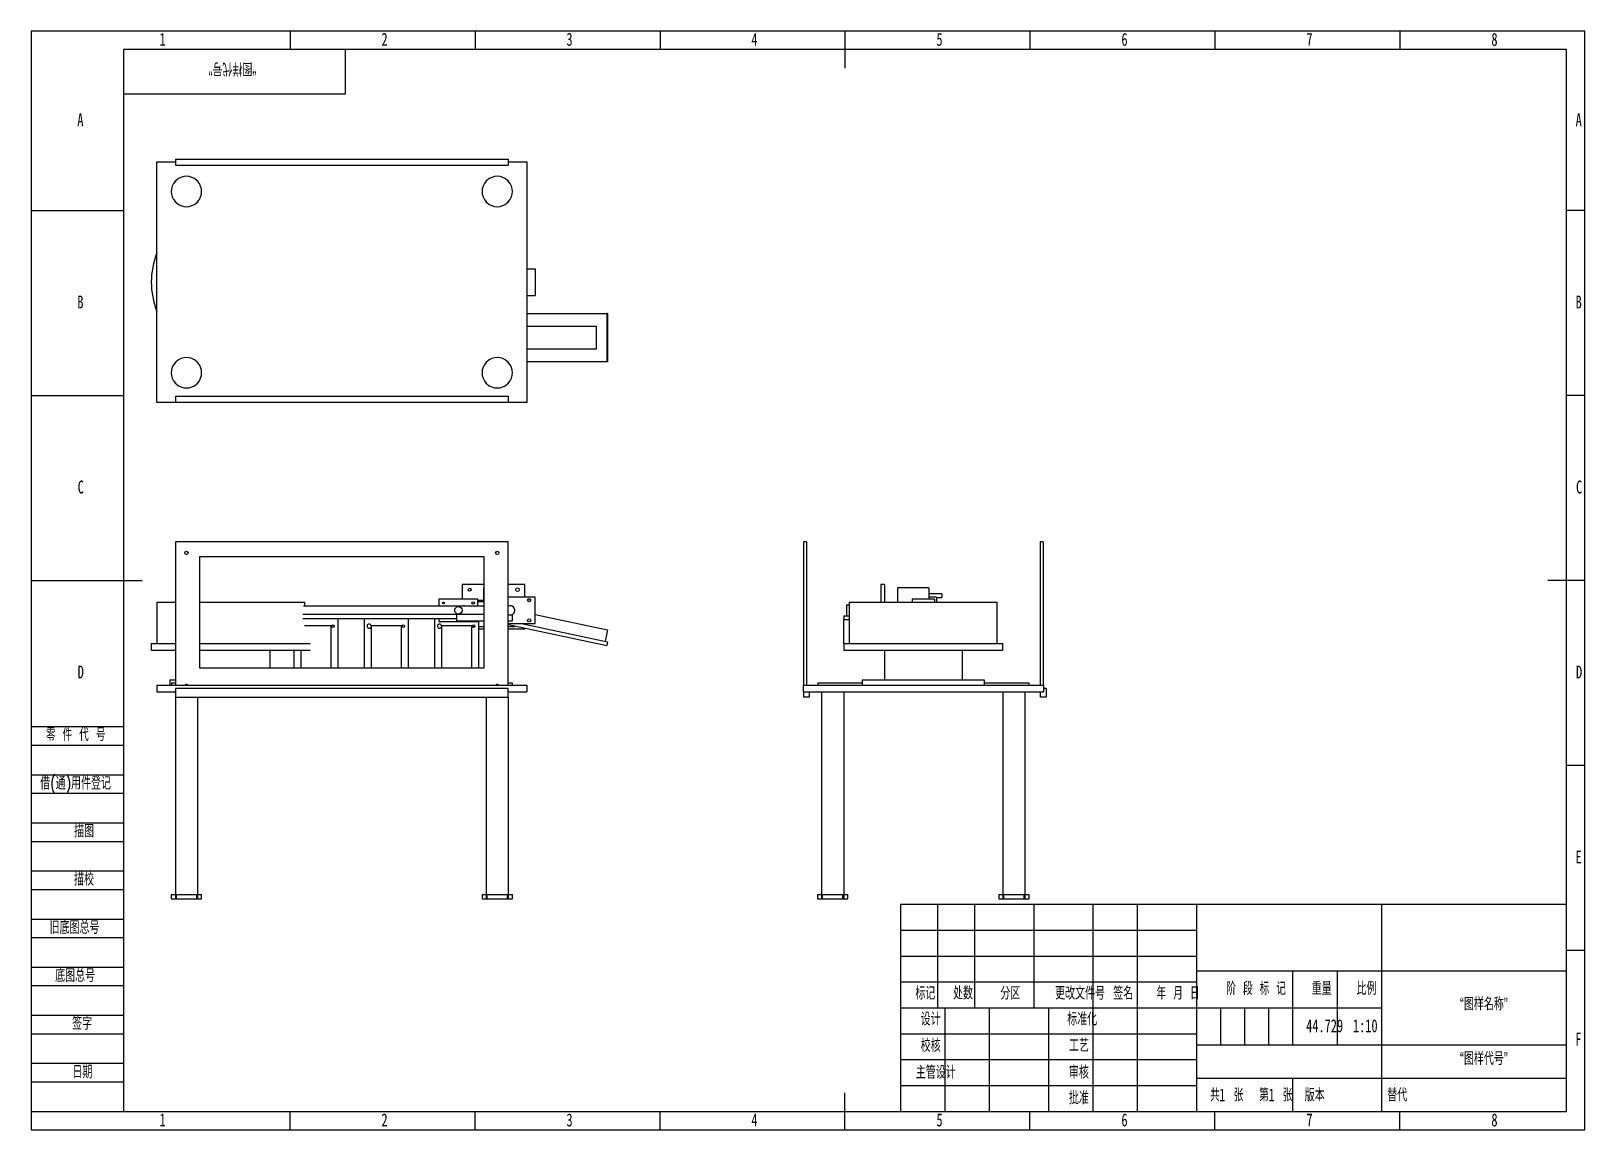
# Model space of a CAD drawing. Header units: millimetres. Extents: x 0 to 420, y 0 to 297.
import ezdxf

# ---------------------------------------------------------------- set-up
doc = ezdxf.new("R2010")
doc.units = ezdxf.units.MM
for name, color, linetype in [('10', 7, 'Continuous'), ('5', 7, 'Continuous'), ('9', 7, 'Continuous'), ('SLD-0', 7, 'Continuous')]:
    doc.layers.add(name, color=color, linetype=linetype)
doc.styles.add('SLDTEXTSTYLE0', font='TXT', dxfattribs={"width": 0.7, "bigfont": 'bigfont'})
doc.styles.add('SLDTEXTSTYLE1', font='TXT', dxfattribs={"width": 0.62, "bigfont": 'bigfont'})
doc.styles.add('SLDTEXTSTYLE2', font='TXT', dxfattribs={"width": 0.614286, "bigfont": 'bigfont'})
doc.styles.add('SLDTEXTSTYLE3', font='TXT', dxfattribs={"width": 0.6, "bigfont": 'bigfont'})
doc.styles.add('SLDTEXTSTYLE4', font='TXT', dxfattribs={"width": 0.7})

msp = doc.modelspace()

# ---------------------------------------------------------------- linework, layer by layer
at = {"color": 7, "linetype": 'Continuous', "lineweight": 25}
for p, q in [((34, 196.64), (34, 261.64)), ((34, 261.64), (39, 261.64)), ((39, 262.34), (39, 260.74)), ((39, 262.34), (129, 262.34)), ((39, 260.74), (129, 260.74)), ((129, 262.34), (129, 260.74)), ((129, 261.64), (134, 261.64)), ((134, 261.64), (134, 196.64)), ((39, 256.43), (39, 256.64)), ((39, 256.64), (39.2, 256.64)), ((44.79, 256.64), (45, 256.64)), ((45, 256.64), (45, 256.43)), ((123, 256.43), (123, 256.64)), ((123, 256.64), (123.2, 256.64)), ((128.79, 256.64), (129, 256.64)), ((129, 256.64), (129, 256.43)), ((39, 250.64), (39, 250.85)), ((39.2, 250.64), (39, 250.64)), ((45, 250.64), (44.79, 250.64)), ((45, 250.85), (45, 250.64)), ((123, 250.64), (123, 250.85)), ((123.2, 250.64), (123, 250.64)), ((129, 250.64), (128.79, 250.64)), ((129, 250.85), (129, 250.64)), ((134, 232.74), (136.25, 232.74)), ((136.25, 232.74), (136.25, 225.54)), ((134, 225.54), (136.25, 225.54)), ((134, 220.64), (155.63, 220.64)), ((155.84, 220.64), (155.63, 220.64)), ((155.63, 220.64), (155.63, 207.64)), ((155.84, 220.64), (155.84, 207.64)), ((155.84, 219.84), (155.84, 218.84)), ((155.84, 219.84), (155.84, 219.84)), ((155.84, 218.84), (155.84, 218.84)), ((134, 217.24), (152.74, 217.24)), ((152.74, 217.24), (152.74, 211.04)), ((152.74, 211.04), (134, 211.04)), ((39, 207.43), (39, 207.64)), ((39, 207.64), (39.2, 207.64)), ((44.79, 207.64), (45, 207.64)), ((45, 207.64), (45, 207.43)), ((123, 207.43), (123, 207.64)), ((123, 207.64), (123.2, 207.64)), ((128.79, 207.64), (129, 207.64)), ((129, 207.64), (129, 207.43)), ((155.63, 207.64), (134, 207.64)), ((155.84, 207.64), (155.63, 207.64)), ((155.84, 209.44), (155.84, 208.44)), ((155.84, 209.44), (155.84, 209.44)), ((155.84, 208.44), (155.84, 208.44)), ((39, 201.64), (39, 201.85)), ((39.2, 201.64), (39, 201.64)), ((45, 201.64), (44.79, 201.64)), ((45, 201.85), (45, 201.64)), ((123, 201.64), (123, 201.85)), ((123.2, 201.64), (123, 201.64)), ((129, 201.64), (128.79, 201.64)), ((129, 201.85), (129, 201.64)), ((39, 198.34), (39, 196.74)), ((39, 198.34), (129, 198.34)), ((129, 198.34), (129, 196.74)), ((134, 196.64), (34, 196.64)), ((39, 196.74), (129, 196.74)), ((129, 158.94), (39, 158.94)), ((39, 158.94), (39, 120.24)), ((129, 120.24), (129, 158.94)), ((208.75, 158.94), (208.75, 120.24)), ((209.55, 158.94), (208.75, 158.94)), ((209.55, 158.94), (209.55, 120.24)), ((273.55, 158.94), (272.75, 158.94)), ((272.75, 158.94), (272.75, 120.24)), ((273.55, 158.94), (273.55, 120.24)), ((122.5, 154.94), (45.5, 154.94)), ((45.5, 154.94), (45.5, 124.94)), ((122.5, 124.94), (122.5, 154.94)), ((122.5, 147.44), (116.5, 147.44)), ((116.5, 147.44), (116.5, 143.44)), ((133.5, 147.44), (129, 147.44)), ((133.5, 144.04), (133.5, 147.44)), ((230.65, 147.44), (229.65, 147.44)), ((229.65, 147.44), (229.65, 142.64)), ((230.65, 147.44), (230.65, 142.64)), ((120.75, 143.44), (110.25, 143.44)), ((110.25, 143.44), (110.25, 141.64)), ((120.75, 141.83), (120.75, 143.44)), ((120.75, 143.21), (122.5, 143.21)), ((120.75, 142.82), (122.5, 142.82)), ((122.25, 146.54), (122.25, 143.21)), ((122.5, 146.54), (122.25, 146.54)), ((136.25, 144.04), (129, 144.04)), ((136.25, 136.84), (136.25, 144.04)), ((234.15, 146.54), (234.15, 142.64)), ((242.65, 146.54), (234.15, 146.54)), ((238.15, 143.44), (238.15, 142.64)), ((244.15, 143.44), (238.15, 143.44)), ((242.65, 146.54), (242.65, 143.44)), ((246.15, 144.94), (242.65, 144.94)), ((244.75, 144.04), (242.65, 144.04)), ((244.15, 143.44), (244.15, 142.64)), ((244.75, 144.04), (244.75, 142.64)), ((244.75, 143.94), (246.15, 143.94)), ((246.15, 144.94), (246.15, 143.94)), ((34, 142.64), (34, 131.44)), ((34, 142.64), (39, 142.64)), ((45.5, 142.64), (54, 142.64)), ((54, 142.64), (74, 142.64)), ((73.41, 139.44), (115, 139.44)), ((73.62, 141.64), (122.5, 141.64)), ((74, 141.64), (74, 142.64)), ((115, 139.44), (122.5, 139.44)), ((115, 139.44), (115, 137.64)), ((117, 141.83), (117, 141.64)), ((130, 139.29), (130, 137.64)), ((136.25, 139.32), (155.84, 135.16)), ((219.65, 138.95), (221.15, 138.95)), ((219.65, 138.95), (219.65, 137.97)), ((220.45, 141.94), (221.15, 141.94)), ((220.45, 141.94), (220.45, 138.95)), ((221.15, 142.64), (221.15, 131.44)), ((221.15, 142.64), (261.15, 142.64)), ((261.15, 131.44), (261.15, 142.64)), ((73.41, 138.24), (115, 138.24)), ((81.1, 136.24), (73.95, 136.24)), ((81.1, 124.94), (81.1, 136.24)), ((83, 124.94), (83, 138.24)), ((90, 138.24), (90, 124.94)), ((91.9, 136.24), (91.9, 124.94)), ((100.1, 136.24), (91.9, 136.24)), ((100.1, 124.94), (100.1, 136.24)), ((102, 124.94), (102, 138.24)), ((109, 138.24), (109, 124.94)), ((110.25, 138.24), (110.25, 137.44)), ((110.25, 137.44), (120.75, 137.44)), ((110.9, 136.24), (110.9, 124.94)), ((119.1, 136.24), (110.9, 136.24)), ((115, 137.64), (122.5, 137.64)), ((119.1, 124.94), (119.1, 136.24)), ((119.3, 136.04), (119.93, 136.04)), ((120.75, 137.44), (120.75, 137.64)), ((121, 124.94), (121, 137.64)), ((121, 136.04), (122.5, 136.04)), ((121, 135.44), (122.5, 135.44)), ((129, 137.64), (130, 137.64)), ((129, 136.84), (136.25, 136.84)), ((129, 136.57), (155.63, 130.91)), ((129, 136.04), (130.75, 136.04)), ((129, 135.44), (133.5, 135.44)), ((130.75, 136.04), (130.75, 136.19)), ((132.52, 136.84), (155.84, 131.88)), ((133.5, 135.44), (133.5, 135.61)), ((155.84, 135.16), (155.17, 132.03)), ((219.65, 137.97), (221.15, 137.97)), ((219.65, 131.44), (219.65, 137.97)), ((32.5, 131.44), (32.5, 129.64)), ((32.5, 131.44), (39, 131.44)), ((45.5, 131.44), (54, 131.44)), ((54, 131.44), (75.45, 131.44)), ((155.84, 131.88), (155.63, 130.91)), ((219.65, 131.44), (219.65, 129.64)), ((219.65, 131.44), (262.65, 131.44)), ((262.65, 129.64), (262.65, 131.44)), ((32.5, 129.64), (39, 129.64)), ((45.5, 129.64), (54, 129.64)), ((54, 129.64), (75.45, 129.64)), ((64.5, 129.64), (64.5, 124.94)), ((71, 129.64), (71, 124.94)), ((72.9, 129.64), (72.9, 124.94)), ((219.65, 129.64), (262.65, 129.64)), ((230.65, 129.64), (230.65, 121.64)), ((251.65, 129.64), (251.65, 121.64)), ((45.5, 124.94), (122.5, 124.94)), ((34, 120.24), (34, 118.44)), ((34, 120.24), (134, 120.24)), ((34, 118.44), (39, 118.44)), ((37.5, 121.64), (37.5, 120.24)), ((37.5, 121.64), (39, 121.64)), ((38, 120.84), (39, 120.84)), ((38, 120.84), (38, 120.24)), ((129, 119.34), (39, 119.34)), ((39, 119.34), (39, 116.94)), ((129, 120.84), (130, 120.84)), ((129, 116.94), (129, 119.34)), ((129, 118.44), (134, 118.44)), ((130, 120.84), (130, 120.24)), ((134, 120.24), (134, 118.44)), ((208.65, 120.24), (208.65, 118.44)), ((208.65, 120.24), (273.65, 120.24)), ((208.65, 118.44), (273.65, 118.44)), ((208.75, 118.44), (208.75, 116.94)), ((210.35, 118.44), (210.35, 116.94)), ((212.65, 120.84), (224.65, 120.84)), ((212.65, 120.84), (212.65, 120.24)), ((213.65, 118.44), (213.65, 62.44)), ((219.65, 118.44), (219.65, 62.44)), ((224.65, 121.64), (257.65, 121.64)), ((224.65, 121.64), (224.65, 120.24)), ((257.65, 121.64), (257.65, 120.24)), ((257.65, 120.84), (269.65, 120.84)), ((262.65, 118.44), (262.65, 62.44)), ((268.65, 118.44), (268.65, 62.44)), ((269.65, 120.84), (269.65, 120.24)), ((272.75, 118.44), (272.75, 116.94)), ((273.65, 120.24), (273.65, 118.44)), ((274.35, 119.34), (273.65, 119.34)), ((274.35, 119.34), (274.35, 116.94)), ((39, 116.94), (129, 116.94)), ((39, 116.94), (39, 62.44)), ((45, 116.94), (45, 62.44)), ((123, 116.94), (123, 62.44)), ((129, 116.94), (129, 62.44)), ((210.35, 116.94), (208.75, 116.94)), ((274.35, 116.94), (272.75, 116.94)), ((37.9, 63.64), (37.9, 62.44)), ((37.9, 63.64), (39, 63.64)), ((39.2, 63.64), (39.2, 62.44)), ((39.2, 63.64), (44.79, 63.64)), ((44.79, 62.44), (44.79, 63.64)), ((45, 63.64), (46.1, 63.64)), ((46.1, 62.44), (46.1, 63.64)), ((121.9, 63.64), (121.9, 62.44)), ((121.9, 63.64), (123, 63.64)), ((123.2, 63.64), (123.2, 62.44)), ((123.2, 63.64), (128.79, 63.64)), ((128.79, 62.44), (128.79, 63.64)), ((129, 63.64), (130.1, 63.64)), ((130.1, 62.44), (130.1, 63.64)), ((212.55, 63.64), (212.55, 62.44)), ((212.55, 63.64), (213.65, 63.64)), ((213.86, 63.64), (213.86, 62.44)), ((213.86, 63.64), (219.44, 63.64)), ((219.44, 62.44), (219.44, 63.64)), ((219.65, 63.64), (220.75, 63.64)), ((220.75, 62.44), (220.75, 63.64)), ((261.55, 63.64), (261.55, 62.44)), ((261.55, 63.64), (262.65, 63.64)), ((262.86, 63.64), (262.86, 62.44)), ((262.86, 63.64), (268.44, 63.64)), ((268.44, 62.44), (268.44, 63.64)), ((268.65, 63.64), (269.75, 63.64)), ((269.75, 62.44), (269.75, 63.64)), ((37.9, 62.44), (39, 62.44)), ((39, 62.44), (39.2, 62.44)), ((39.2, 62.44), (44.79, 62.44)), ((44.79, 62.44), (45, 62.44)), ((45, 62.44), (46.1, 62.44)), ((121.9, 62.44), (123, 62.44)), ((123, 62.44), (123.2, 62.44)), ((123.2, 62.44), (128.79, 62.44)), ((128.79, 62.44), (129, 62.44)), ((129, 62.44), (130.1, 62.44)), ((212.55, 62.44), (213.65, 62.44)), ((213.65, 62.44), (213.86, 62.44)), ((213.86, 62.44), (219.44, 62.44)), ((219.44, 62.44), (219.65, 62.44)), ((219.65, 62.44), (220.75, 62.44)), ((261.55, 62.44), (262.65, 62.44)), ((262.65, 62.44), (262.86, 62.44)), ((262.86, 62.44), (268.44, 62.44)), ((268.44, 62.44), (268.65, 62.44)), ((268.65, 62.44), (269.75, 62.44))]:
    msp.add_line(p, q, dxfattribs=at)
at = {"color": 7, "linetype": 'Continuous', "lineweight": 25, "flags": 128}
for points in [[(111.35, 138.24), (111.4, 138.21), (111.5, 138.19)], [(111.5, 138.19), (111.59, 138.21), (111.65, 138.24)]]:
    msp.add_lwpolyline(points, dxfattribs=at)
at = {"color": 7, "linetype": 'Continuous', "lineweight": 25}
for centre, radius in [((42, 155.94), 0.45), ((126, 155.94), 0.45), ((118.54, 146), 0.408), ((131.46, 146), 0.492), ((134.63, 143.17), 0.422), ((111.5, 142.44), 0.248), ((115.5, 140.44), 1), ((119.5, 142.44), 0.325), ((81.61, 136.16), 0.335), ((100.61, 136.16), 0.335), ((119.61, 136.16), 0.335), ((134.63, 137.71), 0.422)]:
    msp.add_circle(centre, radius, dxfattribs=at)
for centre, radius, start, end in [((42, 253.64), 4.1, 137.0297, 222.9703), ((42, 253.64), 4.1, 47.0297, 132.9703), ((42, 253.64), 4.1, 317.0297, 42.9703), ((126, 253.64), 4.1, 137.0297, 222.9703), ((126, 253.64), 4.1, 47.0297, 132.9703), ((126, 253.64), 4.1, 317.0297, 42.9703), ((42, 253.64), 4.1, 227.0297, 312.9703), ((126, 253.64), 4.1, 227.0297, 312.9703), ((54, 229.14), 21.5, 158.4711, 201.5289), ((42, 204.64), 4.1, 137.0297, 222.9703), ((42, 204.64), 4.1, 47.0297, 132.9703), ((42, 204.64), 4.1, 317.0297, 42.9703), ((126, 204.64), 4.1, 137.0297, 222.9703), ((126, 204.64), 4.1, 47.0297, 132.9703), ((126, 204.64), 4.1, 317.0297, 42.9703), ((42, 204.64), 4.1, 227.0297, 312.9703), ((126, 204.64), 4.1, 227.0297, 312.9703), ((129.5, 140.44), 1.25, 270, 113.5782), ((129.5, 140.44), 1.25, 246.4218, 270), ((91.38, 136.16), 0.565, 7.8196, 335.7225), ((110.38, 136.16), 0.565, 7.8196, 335.7225), ((42, 119.94), 0.45, 41.8103, 138.1897), ((126, 119.94), 0.45, 41.8103, 138.1897)]:
    msp.add_arc(centre, radius, start, end, dxfattribs=at)
at = {"layer": '10', "color": 7}
for p, q in [((0, 109), (25, 109)), ((0, 104), (25, 104)), ((0, 96), (25, 96)), ((0, 91), (25, 91)), ((0, 83), (25, 83)), ((0, 78), (25, 78)), ((0, 70), (25, 70)), ((0, 65), (25, 65)), ((0, 57), (25, 57)), ((0, 52), (25, 52)), ((235, 54), (315, 54)), ((235, 47), (315, 47)), ((0, 44), (25, 44)), ((0, 39), (25, 39)), ((0, 31), (25, 31)), ((0, 26), (25, 26)), ((0, 18), (25, 18)), ((0, 13), (25, 13))]:
    msp.add_line(p, q, dxfattribs=at)
at = {"layer": '10', "color": 7, "lineweight": 25}
for p, q in [((245, 61), (245, 33)), ((255, 61), (255, 33)), ((271, 61), (271, 33)), ((287, 61), (287, 5)), ((299, 61), (299, 5)), ((315, 61), (315, 5)), ((365, 61), (365, 33)), ((315, 43), (415, 43)), ((340.99, 43), (340.99, 23)), ((353, 43), (353, 23)), ((235, 40), (315, 40)), ((235, 33), (365, 33)), ((247, 33), (247, 5)), ((259, 33), (259, 5)), ((275, 33), (275, 5)), ((365, 33), (365, 5)), ((235, 26), (315, 26)), ((315, 23), (415, 23)), ((235, 19), (315, 19)), ((315, 14), (415, 14)), ((235, 12), (315, 12))]:
    msp.add_line(p, q, dxfattribs=at)
at = {"layer": '5'}
for p, q in [((70, 297), (70, 292)), ((120, 297), (120, 292)), ((170, 297), (170, 292)), ((270, 297), (270, 292)), ((320, 297), (320, 292)), ((370, 297), (370, 292)), ((0, 248.5), (25, 248.5)), ((420, 248.5), (415, 248.5)), ((0, 198.5), (25, 198.5)), ((420, 198.5), (415, 198.5)), ((420, 98.5), (415, 98.5)), ((420, 48.5), (415, 48.5)), ((70, 0), (70, 5)), ((120, 0), (120, 5)), ((170, 0), (170, 5)), ((270, 0), (270, 5)), ((320, 0), (320, 5)), ((370, 0), (370, 5))]:
    msp.add_line(p, q, dxfattribs=at)
at = {"layer": '5', "lineweight": 25}
for p, q in [((220, 297), (220, 287)), ((0, 148.5), (30, 148.5)), ((420, 148.5), (410, 148.5)), ((220, 0), (220, 10))]:
    msp.add_line(p, q, dxfattribs=at)
at = {"layer": '5', "color": 7, "lineweight": 25}
for p, q in [((415, 292), (25, 292)), ((25, 292), (25, 5)), ((85, 280), (85, 292)), ((415, 5), (415, 292)), ((25, 280), (85, 280)), ((235, 61), (415, 61)), ((235, 61), (235, 5)), ((0, 5), (415, 5))]:
    msp.add_line(p, q, dxfattribs=at)
at = {"layer": '9', "color": 7}
for p, q in [((420, 297), (0, 297)), ((0, 297), (0, 0)), ((420, 148.5), (420, 297)), ((420, 0), (420, 148.5)), ((0, 0), (420, 0))]:
    msp.add_line(p, q, dxfattribs=at)
at = {"layer": 'SLD-0'}
for p, q in [((321.5, 33), (321.5, 23)), ((328, 33), (328, 23)), ((334.5, 33), (334.5, 23))]:
    msp.add_line(p, q, dxfattribs=at)
at = {"layer": 'SLD-0', "lineweight": 25}
msp.add_line((340.99, 14), (340.99, 5), dxfattribs=at)

# ---------------------------------------------------------------- texts
at = {"layer": '10', "char_height": 3.5}
for s, insert, attachment_point, style in [('1', (35.54, 296.52), 2, 'SLDTEXTSTYLE4'), ('2', (95.54, 296.52), 2, 'SLDTEXTSTYLE4'), ('3', (145.54, 296.52), 2, 'SLDTEXTSTYLE4'), ('4', (195.54, 296.52), 2, 'SLDTEXTSTYLE4'), ('5', (245.54, 296.52), 2, 'SLDTEXTSTYLE4'), ('6', (295.55, 296.52), 2, 'SLDTEXTSTYLE4'), ('7', (345.55, 296.52), 2, 'SLDTEXTSTYLE4'), ('8', (395.55, 296.52), 2, 'SLDTEXTSTYLE4'), ('A', (13.32, 274.77), 2, 'SLDTEXTSTYLE4'), ('A', (418.32, 274.77), 2, 'SLDTEXTSTYLE4'), ('B', (13.32, 225.52), 2, 'SLDTEXTSTYLE4'), ('B', (418.32, 225.52), 2, 'SLDTEXTSTYLE4'), ('C', (13.43, 175.52), 2, 'SLDTEXTSTYLE4'), ('C', (418.43, 175.52), 2, 'SLDTEXTSTYLE4'), ('D', (13.43, 125.52), 2, 'SLDTEXTSTYLE4'), ('D', (418.43, 125.52), 2, 'SLDTEXTSTYLE4'), ('E', (418.32, 75.52), 2, 'SLDTEXTSTYLE4'), ('“图样名称”', (392.69, 35.79), 2, 'SLDTEXTSTYLE0'), ('44.729', (349.64, 29.9), 2, 'SLDTEXTSTYLE4'), ('1:10', (360.63, 29.9), 2, 'SLDTEXTSTYLE4'), ('F', (418.22, 26.27), 2, 'SLDTEXTSTYLE4'), ('“图样代号”', (392.69, 21.05), 2, 'SLDTEXTSTYLE0'), ('1', (321.14, 11.2), 1, 'SLDTEXTSTYLE4'), ('1', (334.48, 11.2), 1, 'SLDTEXTSTYLE4'), ('1', (35.54, 4.45), 2, 'SLDTEXTSTYLE4'), ('2', (95.54, 4.45), 2, 'SLDTEXTSTYLE4'), ('3', (145.54, 4.45), 2, 'SLDTEXTSTYLE4'), ('4', (195.54, 4.45), 2, 'SLDTEXTSTYLE4'), ('5', (245.54, 4.45), 2, 'SLDTEXTSTYLE4'), ('6', (295.55, 4.45), 2, 'SLDTEXTSTYLE4'), ('7', (345.55, 4.45), 2, 'SLDTEXTSTYLE4'), ('8', (395.55, 4.45), 2, 'SLDTEXTSTYLE4')]:
    msp.add_mtext(s, dxfattribs=dict(at, insert=insert, attachment_point=attachment_point, style=style))
at = {"layer": '10', "color": 7, "char_height": 3.5}
for s, insert, attachment_point, style in [('零 件 代 号', (4.02, 108.59), 1, 'SLDTEXTSTYLE2'), ('借(通)用件登记', (2.47, 95.5), 1, 'SLDTEXTSTYLE0'), ('描图', (14.33, 82.55), 2, 'SLDTEXTSTYLE0'), ('描校', (14.3, 69.52), 2, 'SLDTEXTSTYLE0'), ('旧底图总号', (5, 56.49), 1, 'SLDTEXTSTYLE0'), ('底图总号', (6.5, 43.49), 1, 'SLDTEXTSTYLE0'), ('标记', (241.71, 38.72), 2, 'SLDTEXTSTYLE0'), ('处数', (251.89, 38.72), 2, 'SLDTEXTSTYLE0'), ('分区', (264.68, 38.72), 2, 'SLDTEXTSTYLE0'), ('更改文件号', (283.53, 38.72), 2, 'SLDTEXTSTYLE0'), ('签名', (295.19, 38.72), 2, 'SLDTEXTSTYLE0'), ('年 月 日', (310.04, 38.72), 2, 'SLDTEXTSTYLE1'), ('阶 段 标 记', (331.13, 39.99), 2, 'SLDTEXTSTYLE2'), ('重量', (348.85, 39.99), 2, 'SLDTEXTSTYLE0'), ('比例', (360.94, 39.99), 2, 'SLDTEXTSTYLE0'), ('签字', (13.8, 30.54), 2, 'SLDTEXTSTYLE0'), ('设计', (243.15, 31.73), 2, 'SLDTEXTSTYLE0'), ('标准化', (284.12, 31.73), 2, 'SLDTEXTSTYLE0'), ('校核', (243.15, 24.56), 2, 'SLDTEXTSTYLE0'), ('工艺', (283.24, 24.6), 2, 'SLDTEXTSTYLE0'), ('日期', (13.88, 17.44), 2, 'SLDTEXTSTYLE0'), ('主管设计', (244.53, 17.33), 2, 'SLDTEXTSTYLE0'), ('审核', (283.23, 17.33), 2, 'SLDTEXTSTYLE0'), ('批准', (283.22, 10.44), 2, 'SLDTEXTSTYLE0'), ('共  张', (323.18, 11.2), 2, 'SLDTEXTSTYLE3'), ('第  张', (336.44, 11.2), 2, 'SLDTEXTSTYLE3'), ('版本', (346.96, 11.2), 2, 'SLDTEXTSTYLE0')]:
    msp.add_mtext(s, dxfattribs=dict(at, insert=insert, attachment_point=attachment_point, style=style))
at = {"layer": 'SLD-0', "insert": (54.42, 285.02), "char_height": 3.5, "attachment_point": 2, "rotation": 180, "style": 'SLDTEXTSTYLE0'}
msp.add_mtext('“图样代号”', dxfattribs=at)
at = {"layer": 'SLD-0', "insert": (366.56, 11.2), "char_height": 3.5, "attachment_point": 1, "style": 'SLDTEXTSTYLE0'}
msp.add_mtext('替代', dxfattribs=at)

doc.saveas('drawing.dxf')
